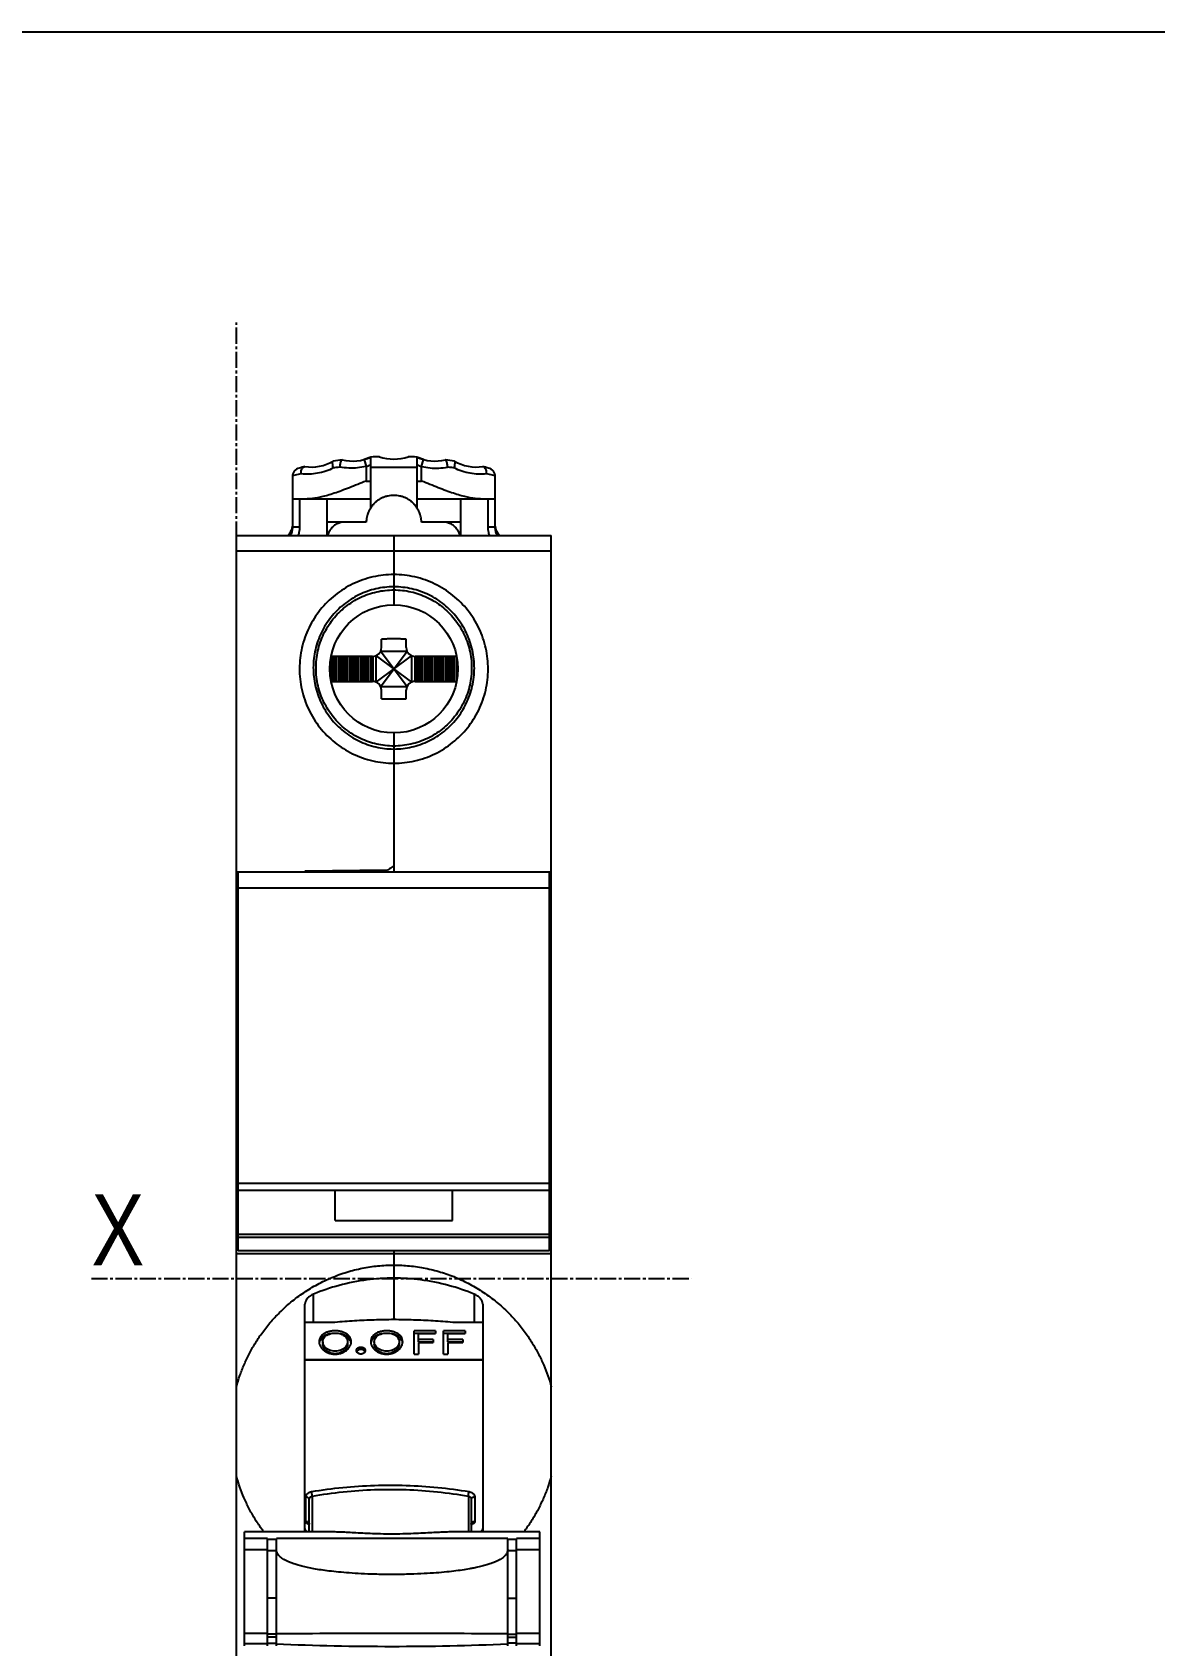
# Model space of a CAD drawing. Extents: x -77 to 255, y -304 to -148.
# Drawn here: x 79.1 to 142.2, y -238.6 to -147.9 of the extents above; entities that cross this region are included whole.
import ezdxf

# ---------------------------------------------------------------- set-up
doc = ezdxf.new("R2010")
doc.units = 0
doc.header["$LTSCALE"] = 1.21
doc.header["$MEASUREMENT"] = 0
doc.linetypes.add('AXES2', pattern=[1.125, 0.75, -0.125, 0.125, -0.125])
doc.layers.get('0').update_dxf_attribs({"linetype": 'CONTINUOUS'})
doc.layers.add('AXE', color=80, linetype='AXES2')
doc.styles.get("Standard").update_dxf_attribs({"font": 'txt', "width": 0.8})

msp = doc.modelspace()

# ---------------------------------------------------------------- linework, layer by layer
for p, q in [((98.095, -171.804), (97.731, -171.934)), ((97.731, -171.934), (97.836, -172.32)), ((98.095, -174.66), (98.095, -171.804)), ((100.695, -171.804), (100.695, -174.66)), ((101.059, -171.934), (100.695, -171.804)), ((100.954, -172.32), (101.059, -171.934)), ((93.695, -172.899), (93.695, -175.719)), ((97.836, -172.32), (97.836, -173.147)), ((97.836, -173.147), (98.095, -173.147)), ((100.695, -172.382), (98.095, -172.382)), ((100.695, -173.147), (100.954, -173.147)), ((100.954, -173.147), (100.954, -172.32)), ((105.095, -175.719), (105.095, -172.899)), ((93.695, -174.147), (98.095, -174.147)), ((94.095, -174.147), (94.095, -175.723)), ((95.645, -176.201), (95.645, -174.147)), ((100.695, -174.147), (105.095, -174.147)), ((103.145, -174.147), (103.145, -176.201)), ((104.695, -175.723), (104.695, -174.147)), ((97.845, -175.447), (95.645, -175.447)), ((103.145, -175.447), (100.945, -175.447)), ((90.545, -261.001), (90.545, -176.201)), ((90.545, -176.201), (108.245, -176.201)), ((99.395, -176.201), (99.395, -180.101)), ((108.245, -261.001), (108.245, -176.201)), ((90.545, -177.068), (108.245, -177.068)), ((98.695, -182.501), (98.695, -182.027)), ((100.095, -182.501), (100.095, -182.027)), ((98.195, -183.001), (95.887, -183.001)), ((95.895, -183.001), (95.895, -184.401)), ((95.995, -184.401), (95.995, -183.001)), ((96.095, -183.001), (96.095, -184.401)), ((96.195, -184.401), (96.195, -183.001)), ((96.295, -183.001), (96.295, -184.401)), ((96.395, -184.401), (96.395, -183.001)), ((96.495, -183.001), (96.495, -184.401)), ((96.595, -184.401), (96.595, -183.001)), ((96.695, -183.001), (96.695, -184.401)), ((96.795, -184.401), (96.795, -183.001)), ((96.895, -183.001), (96.895, -184.401)), ((96.995, -184.401), (96.995, -183.001)), ((97.095, -183.001), (97.095, -184.401)), ((97.195, -184.401), (97.195, -183.001)), ((97.295, -183.001), (97.295, -184.401)), ((97.395, -184.401), (97.395, -183.001)), ((97.495, -183.001), (97.495, -184.401)), ((97.595, -184.401), (97.595, -183.001)), ((97.695, -183.001), (97.695, -184.401)), ((97.795, -184.401), (97.795, -183.001)), ((97.895, -183.001), (97.895, -184.401)), ((97.995, -184.401), (97.995, -183.001)), ((98.095, -183.001), (98.095, -184.401)), ((98.195, -184.401), (98.195, -183.001)), ((98.215, -183.001), (98.215, -184.401)), ((98.395, -184.443), (100.395, -182.959)), ((98.395, -184.443), (98.395, -182.959)), ((98.395, -182.959), (100.395, -184.443)), ((98.653, -184.701), (100.136, -182.701)), ((100.136, -184.701), (98.653, -182.701)), ((98.653, -182.701), (100.136, -182.701)), ((100.395, -182.959), (100.395, -184.443)), ((100.574, -183.001), (100.574, -184.401)), ((100.595, -184.401), (100.595, -183.001)), ((102.904, -183.001), (100.595, -183.001)), ((100.695, -183.001), (100.695, -184.401)), ((100.795, -184.401), (100.795, -183.001)), ((100.895, -183.001), (100.895, -184.401)), ((100.995, -184.401), (100.995, -183.001)), ((101.095, -183.001), (101.095, -184.401)), ((101.195, -184.401), (101.195, -183.001)), ((101.295, -183.001), (101.295, -184.401)), ((101.395, -184.401), (101.395, -183.001)), ((101.495, -183.001), (101.495, -184.401)), ((101.595, -184.401), (101.595, -183.001)), ((101.695, -183.001), (101.695, -184.401)), ((101.795, -184.401), (101.795, -183.001)), ((101.895, -183.001), (101.895, -184.401)), ((101.995, -184.401), (101.995, -183.001)), ((102.095, -183.001), (102.095, -184.401)), ((102.195, -184.401), (102.195, -183.001)), ((102.295, -183.001), (102.295, -184.401)), ((102.395, -184.401), (102.395, -183.001)), ((102.495, -183.001), (102.495, -184.401)), ((102.595, -184.401), (102.595, -183.001)), ((102.695, -183.001), (102.695, -184.401)), ((102.795, -184.401), (102.795, -183.001)), ((102.895, -183.001), (102.895, -184.401)), ((95.886, -184.401), (98.195, -184.401)), ((100.136, -184.701), (98.653, -184.701)), ((98.695, -185.376), (98.695, -184.901)), ((100.095, -185.376), (100.095, -184.901)), ((100.595, -184.401), (102.902, -184.401)), ((99.395, -187.301), (99.395, -195.101)), ((90.545, -195.101), (108.245, -195.101)), ((90.645, -216.401), (90.645, -195.101)), ((99.043, -195.013), (94.395, -195.063)), ((94.395, -195.063), (94.395, -195.101)), ((108.145, -216.401), (108.145, -195.101)), ((108.145, -195.798), (108.245, -195.798)), ((90.645, -196.201), (90.545, -196.201)), ((108.145, -196.02), (90.645, -196.02)), ((108.145, -196.201), (108.245, -196.201)), ((90.645, -212.601), (108.145, -212.601)), ((108.145, -213.001), (90.645, -213.001)), ((96.095, -214.701), (96.095, -213.001)), ((102.695, -214.701), (102.695, -213.001)), ((96.095, -214.701), (102.695, -214.701)), ((90.645, -215.321), (90.545, -215.321)), ((108.145, -215.478), (90.645, -215.478)), ((108.145, -215.656), (90.645, -215.656)), ((108.145, -215.321), (108.245, -215.321)), ((90.545, -216.551), (108.245, -216.551)), ((108.145, -216.401), (90.645, -216.401)), ((99.395, -216.401), (99.395, -220.245)), ((94.395, -232.191), (94.395, -219.39)), ((94.888, -220.397), (94.888, -218.826)), ((103.902, -218.826), (103.902, -220.397)), ((104.395, -219.39), (104.395, -232.191)), ((94.395, -220.397), (96.087, -220.397)), ((101.745, -220.89), (100.545, -220.89)), ((100.545, -222.201), (100.545, -220.89)), ((100.545, -221.029), (101.745, -221.029)), ((100.775, -221.039), (101.745, -221.039)), ((100.775, -221.519), (100.775, -221.039)), ((101.745, -220.89), (101.745, -221.039)), ((103.395, -220.89), (102.195, -220.89)), ((102.195, -222.201), (102.195, -220.89)), ((102.195, -221.029), (103.395, -221.029)), ((102.425, -221.039), (103.395, -221.039)), ((102.425, -221.519), (102.425, -221.039)), ((102.702, -220.397), (104.395, -220.397)), ((103.395, -220.89), (103.395, -221.039)), ((95.395, -221.504), (95.395, -221.641)), ((96.795, -221.504), (96.795, -221.641)), ((98.295, -221.504), (98.295, -221.641)), ((99.695, -221.504), (99.695, -221.641)), ((101.615, -221.382), (100.775, -221.382)), ((100.775, -221.519), (101.615, -221.519)), ((100.775, -221.548), (101.615, -221.548)), ((100.775, -221.548), (100.775, -222.201)), ((101.615, -221.382), (101.615, -221.548)), ((103.265, -221.382), (102.425, -221.382)), ((102.425, -221.519), (103.265, -221.519)), ((102.425, -221.548), (103.265, -221.548)), ((102.425, -221.548), (102.425, -222.201)), ((103.265, -221.382), (103.265, -221.548)), ((104.395, -222.519), (94.395, -222.519)), ((94.395, -222.528), (104.395, -222.528)), ((100.545, -222.201), (100.775, -222.201)), ((102.195, -222.201), (102.425, -222.201)), ((94.445, -231.595), (94.445, -230.238)), ((94.805, -230.176), (94.805, -232.191)), ((103.584, -230.176), (103.584, -232.191)), ((103.945, -230.238), (103.945, -231.595)), ((94.645, -232.191), (94.645, -230.362)), ((103.745, -230.362), (103.745, -232.191)), ((95.842, -232.191), (90.995, -232.191)), ((90.995, -238.586), (90.995, -232.191)), ((92.295, -232.555), (90.995, -232.555)), ((92.295, -238.586), (92.295, -232.555)), ((92.795, -232.623), (92.295, -232.623)), ((105.795, -232.555), (92.795, -232.555)), ((92.795, -238.586), (92.795, -232.555)), ((107.595, -232.191), (102.748, -232.191)), ((105.795, -238.586), (105.795, -232.555)), ((106.295, -232.623), (105.795, -232.623)), ((107.595, -232.555), (106.295, -232.555)), ((106.295, -238.586), (106.295, -232.555)), ((107.595, -238.586), (107.595, -232.191)), ((90.995, -233.175), (92.295, -233.175)), ((92.295, -233.243), (92.795, -233.243)), ((105.795, -233.243), (106.295, -233.243)), ((106.295, -233.175), (107.595, -233.175)), ((92.795, -235.916), (92.295, -235.916)), ((105.795, -235.916), (106.295, -235.916)), ((92.295, -237.907), (90.995, -237.907)), ((92.795, -237.931), (92.295, -237.931)), ((92.795, -238.097), (92.295, -238.097)), ((105.795, -237.931), (106.295, -237.931)), ((105.795, -238.097), (106.295, -238.097)), ((107.595, -237.907), (106.295, -237.907)), ((92.295, -238.482), (90.995, -238.482)), ((92.295, -238.45), (92.795, -238.45)), ((106.295, -238.45), (105.795, -238.45)), ((107.595, -238.482), (106.295, -238.482))]:
    msp.add_line(p, q)
msp.add_lwpolyline([(255.039, -147.929), (38.845, -147.929), (38.845, -304.145), (255.039, -304.145)], close=True)
for points in [[(94.636, -231.728), (94.637, -231.729), (94.643, -231.745), (94.645, -231.759)], [(103.745, -231.759), (103.746, -231.745), (103.752, -231.731)]]:
    msp.add_lwpolyline(points)
msp.add_circle((99.395, -183.701), 3.6)
for centre, radius, start, end in [((94.745, -169.859), 2.5, 262.08966, 299.78683), ((99.395, -193.761), 22, 97.57883, 98.89755), ((97.075, -169.521), 2.5, 256.54783, 294.38672), ((97.075, -169.521), 2.9, 285.20995, 290.59281), ((99.395, -193.761), 22, 92.11156, 93.35572), ((99.395, -169.411), 2.5, 251.08055, 288.91945), ((99.395, -193.761), 22, 86.64428, 87.88844), ((101.715, -169.521), 2.5, 245.61328, 283.45217), ((101.715, -169.521), 2.9, 249.40719, 254.79005), ((99.395, -193.761), 22, 81.10245, 82.42117), ((104.045, -169.859), 2.5, 240.07144, 277.91034), ((94.195, -172.899), 0.5, 103.99637, 180), ((99.395, -193.761), 22, 103.12067, 103.99637), ((99.395, -193.761), 22, 76.00363, 76.87933), ((104.595, -172.899), 0.5, 0, 76.00363), ((98.195, -182.501), 0.5, 270, 0), ((100.595, -182.501), 0.5, 180, 270), ((98.195, -184.901), 0.5, 0, 90), ((100.595, -184.901), 0.5, 90, 180)]:
    msp.add_arc(centre, radius, start, end)
for points, knots in [([(96.002, -172.41), (95.991, -172.374), (95.973, -172.305), (95.956, -172.207), (95.951, -172.127), (95.957, -172.078), (95.964, -172.06)], [0, 0, 0, 0, 0.1123722, 0.2133502, 0.2959832, 0.3559631, 0.3559631, 0.3559631, 0.3559631]), ([(96.378, -172.359), (96.38, -172.317), (96.385, -172.239), (96.402, -172.13), (96.425, -172.042), (96.45, -171.983), (96.476, -171.955), (96.489, -171.953)], [0, 0, 0, 0, 0.1239492, 0.2369438, 0.329369, 0.3945449, 0.4322802, 0.4322802, 0.4322802, 0.4322802]), ([(102.411, -172.359), (102.41, -172.317), (102.404, -172.239), (102.388, -172.13), (102.364, -172.042), (102.34, -171.983), (102.313, -171.955), (102.301, -171.953)], [0, 0, 0, 0, 0.123961, 0.2369573, 0.3293778, 0.394548, 0.4322804, 0.4322804, 0.4322804, 0.4322804]), ([(102.788, -172.41), (102.799, -172.374), (102.817, -172.305), (102.834, -172.207), (102.838, -172.127), (102.833, -172.078), (102.826, -172.06)], [0, 0, 0, 0, 0.1123704, 0.2133468, 0.2959795, 0.3559609, 0.3559609, 0.3559609, 0.3559609]), ([(94.178, -172.741), (94.123, -172.753), (94.015, -172.777), (93.854, -172.814), (93.749, -172.84), (93.697, -172.852)], [0, 0, 0, 0, 0.1694131, 0.3342392, 0.4942493, 0.4942493, 0.4942493, 0.4942493]), ([(94.178, -172.741), (94.177, -172.703), (94.18, -172.628), (94.205, -172.524), (94.246, -172.436), (94.302, -172.371), (94.35, -172.347), (94.374, -172.341)], [0, 0, 0, 0, 0.1145115, 0.2223562, 0.3190672, 0.4027302, 0.4755278, 0.4755278, 0.4755278, 0.4755278]), ([(96.002, -172.41), (95.862, -172.48), (95.567, -172.603), (95.112, -172.717), (94.644, -172.767), (94.335, -172.757), (94.178, -172.741)], [0, 0, 0, 0, 0.469637, 0.953826, 1.403952, 1.877009, 1.877009, 1.877009, 1.877009]), ([(97.836, -173.147), (97.678, -173.211), (97.368, -173.338), (96.91, -173.52), (96.472, -173.686), (96.061, -173.831), (95.684, -173.949), (95.342, -174.039), (95.036, -174.102), (94.766, -174.138), (94.597, -174.147), (94.519, -174.147)], [0, 0, 0, 0, 0.509632, 1.005808, 1.477856, 1.915339, 2.312079, 2.665148, 2.975816, 3.246911, 3.48197, 3.48197, 3.48197, 3.48197]), ([(96.378, -172.359), (96.336, -172.364), (96.252, -172.375), (96.127, -172.392), (96.043, -172.404), (96.002, -172.41)], [0, 0, 0, 0, 0.1272077, 0.253844, 0.3798495, 0.3798495, 0.3798495, 0.3798495]), ([(97.836, -172.32), (97.677, -172.36), (97.355, -172.417), (96.864, -172.43), (96.539, -172.39), (96.378, -172.359)], [0, 0, 0, 0, 0.490704, 0.977439, 1.468397, 1.468397, 1.468397, 1.468397]), ([(100.954, -172.32), (101.112, -172.36), (101.434, -172.416), (101.925, -172.43), (102.25, -172.39), (102.411, -172.359)], [0, 0, 0, 0, 0.489748, 0.976501, 1.468399, 1.468399, 1.468399, 1.468399]), ([(104.271, -174.147), (104.192, -174.147), (104.024, -174.138), (103.754, -174.102), (103.448, -174.039), (103.106, -173.949), (102.729, -173.831), (102.318, -173.687), (101.88, -173.52), (101.422, -173.338), (101.111, -173.211), (100.954, -173.147)], [0, 0, 0, 0, 0.234879, 0.505869, 0.816349, 1.169294, 1.565964, 2.003506, 2.47567, 2.972064, 3.48197, 3.48197, 3.48197, 3.48197]), ([(102.788, -172.41), (102.746, -172.404), (102.663, -172.392), (102.537, -172.375), (102.453, -172.364), (102.411, -172.359)], [0, 0, 0, 0, 0.1260048, 0.2526403, 0.3798471, 0.3798471, 0.3798471, 0.3798471]), ([(104.611, -172.741), (104.454, -172.757), (104.144, -172.767), (103.676, -172.717), (103.221, -172.602), (102.927, -172.48), (102.788, -172.41)], [0, 0, 0, 0, 0.474363, 0.924912, 1.40882, 1.876968, 1.876968, 1.876968, 1.876968]), ([(104.611, -172.741), (104.612, -172.703), (104.609, -172.628), (104.585, -172.524), (104.543, -172.436), (104.487, -172.371), (104.439, -172.347), (104.415, -172.341)], [0, 0, 0, 0, 0.1145086, 0.2223526, 0.3190638, 0.4027279, 0.4755265, 0.4755265, 0.4755265, 0.4755265]), ([(105.093, -172.852), (105.041, -172.84), (104.935, -172.814), (104.775, -172.777), (104.666, -172.753), (104.611, -172.741)], [0, 0, 0, 0, 0.1600131, 0.3248404, 0.4942931, 0.4942931, 0.4942931, 0.4942931]), ([(99.395, -173.95), (99.338, -173.95), (99.225, -173.957), (99.056, -173.984), (98.892, -174.029), (98.734, -174.092), (98.583, -174.172), (98.441, -174.269), (98.311, -174.38), (98.194, -174.505), (98.126, -174.596), (98.095, -174.644)], [0, 0, 0, 0, 0.170033, 0.340066, 0.510306, 0.680487, 0.850873, 1.021334, 1.192039, 1.363008, 1.534175, 1.534175, 1.534175, 1.534175]), ([(100.695, -174.644), (100.663, -174.596), (100.595, -174.505), (100.478, -174.38), (100.348, -174.269), (100.207, -174.172), (100.056, -174.092), (99.897, -174.029), (99.733, -173.984), (99.565, -173.957), (99.451, -173.95), (99.395, -173.95)], [0, 0, 0, 0, 0.171164, 0.342125, 0.512833, 0.683291, 0.853675, 1.023862, 1.194101, 1.364139, 1.534175, 1.534175, 1.534175, 1.534175]), ([(98.095, -174.66), (98.042, -174.736), (97.95, -174.898), (97.877, -175.126), (97.855, -175.269), (97.851, -175.322)], [0, 0, 0, 0, 0.2789542, 0.5542897, 0.712509, 0.712509, 0.712509, 0.712509]), ([(100.945, -175.447), (100.945, -175.352), (100.925, -175.166), (100.839, -174.898), (100.748, -174.736), (100.695, -174.66)], [0, 0, 0, 0, 0.2828441, 0.5581799, 0.837124, 0.837124, 0.837124, 0.837124]), ([(93.68, -175.718), (93.677, -175.735), (93.659, -175.826), (93.603, -175.985), (93.515, -176.124), (93.458, -176.193), (93.448, -176.204)], [0, 0, 0, 0, 0.0537995, 0.2771915, 0.5006484, 0.5443772, 0.5443772, 0.5443772, 0.5443772]), ([(93.68, -175.718), (93.677, -175.735), (93.659, -175.826), (93.603, -175.985), (93.515, -176.125), (93.458, -176.193), (93.449, -176.204)], [0, 0, 0, 0, 0.0538266, 0.2772696, 0.5008076, 0.5440846, 0.5440846, 0.5440846, 0.5440846]), ([(93.695, -175.719), (93.695, -175.794), (93.678, -175.944), (93.622, -176.104), (93.579, -176.187), (93.57, -176.203)], [0, 0, 0, 0, 0.2250326, 0.4491591, 0.5044003, 0.5044003, 0.5044003, 0.5044003]), ([(93.695, -175.719), (93.695, -175.726), (93.734, -175.713), (93.774, -175.726), (93.865, -175.72), (93.971, -175.723), (94.052, -175.723), (94.095, -175.723)], [0, 0, 0, 0, 0.0194819, 0.0736226, 0.1598024, 0.272164, 0.400045, 0.400045, 0.400045, 0.400045]), ([(94.095, -175.723), (94.095, -175.83), (94.076, -175.994), (94.031, -176.151), (94.012, -176.204)], [0, 0, 0, 0, 0.320719, 0.4900893, 0.4900893, 0.4900893, 0.4900893]), ([(96.645, -175.447), (96.57, -175.447), (96.42, -175.464), (96.206, -175.538), (96.016, -175.658), (95.857, -175.817), (95.74, -176.001), (95.692, -176.135), (95.675, -176.201)], [0, 0, 0, 0, 0.225018, 0.448888, 0.672004, 0.894783, 1.117663, 1.320051, 1.320051, 1.320051, 1.320051]), ([(103.114, -176.201), (103.098, -176.135), (103.049, -176.001), (102.933, -175.817), (102.774, -175.658), (102.583, -175.538), (102.37, -175.464), (102.22, -175.447), (102.145, -175.447)], [0, 0, 0, 0, 0.202388, 0.425269, 0.648047, 0.871163, 1.095033, 1.320051, 1.320051, 1.320051, 1.320051]), ([(104.695, -175.723), (104.736, -175.723), (104.814, -175.723), (104.917, -175.72), (105.01, -175.726), (105.052, -175.712), (105.095, -175.726), (105.095, -175.719)], [0, 0, 0, 0, 0.1232157, 0.2311975, 0.3198235, 0.3790204, 0.4000444, 0.4000444, 0.4000444, 0.4000444]), ([(104.778, -176.204), (104.759, -176.151), (104.713, -175.994), (104.695, -175.83), (104.695, -175.723)], [0, 0, 0, 0, 0.1674765, 0.4900856, 0.4900856, 0.4900856, 0.4900856]), ([(105.219, -176.203), (105.21, -176.187), (105.168, -176.105), (105.112, -175.945), (105.095, -175.794), (105.095, -175.719)], [0, 0, 0, 0, 0.0544473, 0.2785716, 0.5043637, 0.5043637, 0.5043637, 0.5043637]), ([(105.341, -176.204), (105.332, -176.193), (105.274, -176.124), (105.186, -175.985), (105.13, -175.826), (105.112, -175.735), (105.109, -175.718)], [0, 0, 0, 0, 0.0437335, 0.2671966, 0.4905882, 0.5443775, 0.5443775, 0.5443775, 0.5443775]), ([(105.341, -176.204), (105.331, -176.193), (105.274, -176.125), (105.186, -175.985), (105.13, -175.826), (105.112, -175.735), (105.109, -175.718)], [0, 0, 0, 0, 0.043277, 0.266815, 0.4902581, 0.5440846, 0.5440846, 0.5440846, 0.5440846]), ([(99.395, -178.401), (99, -178.401), (98.207, -178.49), (97.08, -178.884), (96.07, -179.517), (95.226, -180.357), (94.588, -181.364), (94.189, -182.491), (94.05, -183.68), (94.179, -184.87), (94.57, -186.002), (95.203, -187.017), (96.046, -187.867), (97.062, -188.511), (98.198, -188.911), (98.997, -189.001), (99.395, -189.001)], [0, 0, 0, 0, 1.184604, 2.370848, 3.553478, 4.729252, 5.913677, 7.100459, 8.286703, 9.47244, 10.663276, 11.847903, 13.031782, 14.225127, 15.423133, 16.615462, 16.615462, 16.615462, 16.615462]), ([(99.395, -189.001), (99.791, -189.001), (100.587, -188.911), (101.716, -188.515), (102.726, -187.88), (103.569, -187.038), (104.205, -186.03), (104.602, -184.904), (104.739, -183.718), (104.609, -182.529), (104.218, -181.398), (103.584, -180.383), (102.74, -179.532), (101.723, -178.89), (100.589, -178.491), (99.791, -178.401), (99.395, -178.401)], [0, 0, 0, 0, 1.188878, 2.378065, 3.562339, 4.738488, 5.922488, 7.107924, 8.290628, 9.475875, 10.665169, 11.850783, 13.03643, 14.230581, 15.427211, 16.615463, 16.615463, 16.615463, 16.615463]), ([(99.375, -179.087), (99.045, -179.089), (98.375, -179.166), (97.419, -179.502), (96.557, -180.047), (95.836, -180.769), (95.291, -181.636), (94.95, -182.605), (94.831, -183.627), (94.942, -184.651), (95.276, -185.624), (95.818, -186.499), (96.54, -187.23), (97.407, -187.781), (98.37, -188.121), (99.044, -188.199), (99.376, -188.201)], [0, 0, 0, 0, 0.99053, 2.004036, 3.015264, 4.024559, 5.039522, 6.060559, 7.081405, 8.101786, 9.124338, 10.143658, 11.161518, 12.181193, 13.201667, 14.19801, 14.19801, 14.19801, 14.19801]), ([(99.395, -188.034), (99.072, -188.034), (98.424, -187.962), (97.498, -187.641), (96.665, -187.122), (95.965, -186.429), (95.434, -185.595), (95.1, -184.659), (94.983, -183.669), (95.09, -182.678), (95.416, -181.734), (95.945, -180.89), (96.648, -180.186), (97.488, -179.659), (98.42, -179.335), (99.072, -179.262), (99.395, -179.262)], [0, 0, 0, 0, 0.967682, 1.938419, 2.915218, 3.88754, 4.870221, 5.856528, 6.844713, 7.833382, 8.82429, 9.813417, 10.796657, 11.784663, 12.764486, 13.7328, 13.7328, 13.7328, 13.7328]), ([(99.395, -179.262), (99.717, -179.262), (100.364, -179.334), (101.288, -179.654), (102.121, -180.171), (102.822, -180.862), (103.354, -181.695), (103.689, -182.633), (103.807, -183.623), (103.699, -184.616), (103.373, -185.56), (102.844, -186.405), (102.142, -187.109), (101.302, -187.637), (100.37, -187.962), (99.718, -188.034), (99.395, -188.034)], [0, 0, 0, 0, 0.96589, 1.935346, 2.910986, 3.881884, 4.864632, 5.852356, 6.842773, 7.832348, 8.823881, 9.813409, 10.796356, 11.783274, 12.76253, 13.732798, 13.732798, 13.732798, 13.732798]), ([(99.413, -188.201), (99.745, -188.199), (100.418, -188.121), (101.376, -187.784), (102.238, -187.238), (102.958, -186.516), (103.501, -185.65), (103.84, -184.684), (103.958, -183.664), (103.848, -182.642), (103.514, -181.668), (102.972, -180.792), (102.249, -180.059), (101.379, -179.506), (100.417, -179.166), (99.744, -179.089), (99.414, -179.087)], [0, 0, 0, 0, 0.99598, 2.011073, 3.02229, 4.032002, 5.044605, 6.062542, 7.079115, 8.099061, 9.121372, 10.1426, 11.162761, 12.186247, 13.207873, 14.198023, 14.198023, 14.198023, 14.198023]), ([(100.095, -182.027), (100.002, -182.024), (99.815, -182.02), (99.535, -182.018), (99.255, -182.018), (98.975, -182.02), (98.788, -182.024), (98.695, -182.027)], [0, 0, 0, 0, 0.279625, 0.559946, 0.840196, 1.120518, 1.400143, 1.400143, 1.400143, 1.400143]), ([(98.695, -185.376), (98.788, -185.378), (98.975, -185.382), (99.255, -185.385), (99.535, -185.385), (99.815, -185.382), (100.002, -185.378), (100.095, -185.376)], [0, 0, 0, 0, 0.279625, 0.559946, 0.840196, 1.120518, 1.400143, 1.400143, 1.400143, 1.400143]), ([(99.277, -194.848), (99.238, -194.876), (99.16, -194.931), (99.082, -194.986), (99.043, -195.013)], [0, 0, 0, 0, 0.1433707, 0.2867414, 0.2867414, 0.2867414, 0.2867414]), ([(90.545, -224.034), (90.603, -223.822), (90.734, -223.404), (90.973, -222.792), (91.254, -222.197), (91.585, -221.609), (91.974, -221.021), (92.435, -220.429), (92.981, -219.838), (93.614, -219.265), (94.324, -218.735), (95.094, -218.27), (95.907, -217.884), (96.751, -217.579), (97.619, -217.361), (98.503, -217.228), (99.098, -217.199), (99.395, -217.199)], [0, 0, 0, 0, 0.660683, 1.312684, 1.967465, 2.636031, 3.333824, 4.079966, 4.884638, 5.745201, 6.63761, 7.540039, 8.438379, 9.332892, 10.226845, 11.119133, 12.010478, 12.010478, 12.010478, 12.010478]), ([(99.395, -217.199), (99.69, -217.199), (100.283, -217.228), (101.164, -217.359), (102.028, -217.576), (102.869, -217.878), (103.679, -218.262), (104.452, -218.726), (105.172, -219.261), (105.816, -219.844), (106.37, -220.447), (106.834, -221.047), (107.222, -221.638), (107.549, -222.224), (107.826, -222.814), (108.06, -223.416), (108.188, -223.827), (108.245, -224.034)], [0, 0, 0, 0, 0.887044, 1.776311, 2.667229, 3.557532, 4.450109, 5.352902, 6.259437, 7.134647, 7.95607, 8.711433, 9.409562, 10.074485, 10.722967, 11.364741, 12.010466, 12.010466, 12.010466, 12.010466]), ([(99.395, -217.934), (98.888, -217.934), (97.849, -218.001), (96.335, -218.302), (95.352, -218.635), (94.888, -218.826)], [0, 0, 0, 0, 1.519354, 3.112824, 4.62055, 4.62055, 4.62055, 4.62055]), ([(103.902, -218.826), (103.437, -218.635), (102.455, -218.302), (100.94, -218.001), (99.901, -217.934), (99.395, -217.934)], [0, 0, 0, 0, 1.507775, 3.101204, 4.62055, 4.62055, 4.62055, 4.62055]), ([(94.888, -218.826), (94.815, -218.856), (94.683, -218.93), (94.524, -219.073), (94.422, -219.228), (94.395, -219.34), (94.395, -219.39)], [0, 0, 0, 0, 0.2351529, 0.4496784, 0.6339088, 0.7853189, 0.7853189, 0.7853189, 0.7853189]), ([(104.395, -219.39), (104.395, -219.337), (104.365, -219.224), (104.262, -219.07), (104.105, -218.929), (103.974, -218.856), (103.902, -218.826)], [0, 0, 0, 0, 0.158891, 0.3397154, 0.5507337, 0.785278, 0.785278, 0.785278, 0.785278]), ([(96.087, -220.397), (96.452, -220.365), (97.186, -220.311), (98.289, -220.261), (99.026, -220.247), (99.395, -220.245)], [0, 0, 0, 0, 1.101348, 2.205668, 3.312465, 3.312465, 3.312465, 3.312465]), ([(99.395, -220.245), (99.764, -220.247), (100.501, -220.261), (101.603, -220.311), (102.337, -220.365), (102.702, -220.397)], [0, 0, 0, 0, 1.106801, 2.21112, 3.311553, 3.311553, 3.311553, 3.311553]), ([(96.995, -221.504), (96.995, -221.455), (96.979, -221.357), (96.91, -221.221), (96.8, -221.104), (96.655, -221.01), (96.484, -220.942), (96.295, -220.9), (96.096, -220.886), (95.898, -220.899), (95.709, -220.94), (95.538, -221.008), (95.393, -221.101), (95.281, -221.219), (95.21, -221.356), (95.195, -221.455), (95.195, -221.504)], [0, 0, 0, 0, 0.145137, 0.293847, 0.451874, 0.621595, 0.806159, 1.001157, 1.201402, 1.4012, 1.595181, 1.779478, 1.950275, 2.109889, 2.260049, 2.405932, 2.405932, 2.405932, 2.405932]), ([(95.812, -221.058), (95.776, -221.065), (95.681, -221.089), (95.537, -221.147), (95.391, -221.24), (95.28, -221.358), (95.232, -221.451), (95.217, -221.498)], [0, 0, 0, 0, 0.1086848, 0.2934824, 0.4644834, 0.6239611, 0.7733497, 0.7733497, 0.7733497, 0.7733497]), ([(95.395, -221.504), (95.395, -221.463), (95.409, -221.379), (95.472, -221.265), (95.572, -221.169), (95.7, -221.095), (95.848, -221.044), (96.01, -221.018), (96.175, -221.018), (96.337, -221.043), (96.486, -221.093), (96.616, -221.167), (96.716, -221.264), (96.78, -221.378), (96.795, -221.463), (96.795, -221.504)], [0, 0, 0, 0, 0.122639, 0.249306, 0.385487, 0.531684, 0.689756, 0.853853, 1.020738, 1.184585, 1.342837, 1.490161, 1.627727, 1.755536, 1.878648, 1.878648, 1.878648, 1.878648]), ([(96.973, -221.499), (96.958, -221.452), (96.911, -221.359), (96.801, -221.243), (96.657, -221.149), (96.51, -221.09), (96.414, -221.065), (96.376, -221.057)], [0, 0, 0, 0, 0.1479539, 0.3058881, 0.4759022, 0.6610653, 0.7758208, 0.7758208, 0.7758208, 0.7758208]), ([(99.895, -221.504), (99.895, -221.455), (99.879, -221.357), (99.81, -221.221), (99.7, -221.104), (99.555, -221.01), (99.384, -220.942), (99.195, -220.9), (98.996, -220.886), (98.798, -220.899), (98.609, -220.94), (98.438, -221.008), (98.293, -221.101), (98.181, -221.219), (98.11, -221.356), (98.095, -221.455), (98.095, -221.504)], [0, 0, 0, 0, 0.145137, 0.293847, 0.451874, 0.621595, 0.806159, 1.001157, 1.201402, 1.4012, 1.595181, 1.779478, 1.950275, 2.109889, 2.260049, 2.405932, 2.405932, 2.405932, 2.405932]), ([(98.712, -221.058), (98.676, -221.065), (98.581, -221.089), (98.437, -221.147), (98.291, -221.24), (98.18, -221.358), (98.132, -221.451), (98.117, -221.498)], [0, 0, 0, 0, 0.1086848, 0.2934824, 0.4644834, 0.6239611, 0.7733497, 0.7733497, 0.7733497, 0.7733497]), ([(98.295, -221.504), (98.295, -221.463), (98.309, -221.379), (98.372, -221.265), (98.472, -221.169), (98.6, -221.095), (98.748, -221.044), (98.91, -221.018), (99.075, -221.018), (99.237, -221.043), (99.386, -221.093), (99.516, -221.167), (99.616, -221.264), (99.68, -221.378), (99.695, -221.463), (99.695, -221.504)], [0, 0, 0, 0, 0.122639, 0.249306, 0.385487, 0.531684, 0.689756, 0.853853, 1.020738, 1.184585, 1.342837, 1.490161, 1.627727, 1.755536, 1.878648, 1.878648, 1.878648, 1.878648]), ([(99.873, -221.499), (99.858, -221.452), (99.811, -221.359), (99.701, -221.243), (99.557, -221.149), (99.41, -221.09), (99.314, -221.065), (99.276, -221.057)], [0, 0, 0, 0, 0.1479539, 0.3058881, 0.4759022, 0.6610653, 0.7758208, 0.7758208, 0.7758208, 0.7758208]), ([(95.195, -221.504), (95.195, -221.554), (95.211, -221.657), (95.28, -221.803), (95.389, -221.935), (95.532, -222.048), (95.703, -222.134), (95.893, -222.188), (96.093, -222.207), (96.292, -222.189), (96.482, -222.136), (96.653, -222.051), (96.798, -221.938), (96.908, -221.805), (96.978, -221.658), (96.995, -221.554), (96.995, -221.504)], [0, 0, 0, 0, 0.149172, 0.308262, 0.478904, 0.659454, 0.851009, 1.048888, 1.24948, 1.449601, 1.64637, 1.837525, 2.019116, 2.191453, 2.352132, 2.502091, 2.502091, 2.502091, 2.502091]), ([(96.795, -221.641), (96.795, -221.682), (96.78, -221.768), (96.719, -221.888), (96.622, -221.995), (96.495, -222.083), (96.346, -222.145), (96.181, -222.178), (96.012, -222.178), (95.848, -222.146), (95.697, -222.084), (95.57, -221.997), (95.472, -221.889), (95.409, -221.769), (95.395, -221.682), (95.395, -221.641)], [0, 0, 0, 0, 0.123533, 0.255823, 0.399345, 0.551983, 0.714791, 0.882109, 1.051932, 1.218908, 1.381696, 1.535321, 1.680226, 1.813704, 1.937707, 1.937707, 1.937707, 1.937707]), ([(96.774, -221.628), (96.76, -221.67), (96.717, -221.754), (96.619, -221.86), (96.491, -221.947), (96.343, -222.008), (96.18, -222.04), (96.014, -222.04), (95.851, -222.009), (95.702, -221.949), (95.573, -221.862), (95.474, -221.755), (95.43, -221.671), (95.415, -221.628)], [0, 0, 0, 0, 0.133777, 0.278149, 0.430745, 0.592333, 0.75741, 0.924296, 1.089073, 1.25076, 1.404455, 1.550274, 1.685276, 1.685276, 1.685276, 1.685276]), ([(97.295, -221.999), (97.295, -221.98), (97.302, -221.942), (97.332, -221.89), (97.38, -221.848), (97.44, -221.818), (97.508, -221.803), (97.58, -221.803), (97.648, -221.818), (97.709, -221.847), (97.757, -221.889), (97.788, -221.941), (97.795, -221.98), (97.795, -221.999)], [0, 0, 0, 0, 0.0559857, 0.1144001, 0.1769326, 0.2437333, 0.3140113, 0.3854298, 0.4556856, 0.5227782, 0.5858547, 0.6447377, 0.700884, 0.700884, 0.700884, 0.700884]), ([(97.795, -221.999), (97.795, -222.018), (97.788, -222.057), (97.757, -222.11), (97.71, -222.154), (97.649, -222.185), (97.581, -222.201), (97.51, -222.201), (97.441, -222.185), (97.381, -222.154), (97.333, -222.11), (97.302, -222.057), (97.295, -222.018), (97.295, -221.999)], [0, 0, 0, 0, 0.05652, 0.1162876, 0.1802537, 0.2479511, 0.3184054, 0.3896031, 0.4597528, 0.5274411, 0.5917782, 0.6519649, 0.7086994, 0.7086994, 0.7086994, 0.7086994]), ([(97.335, -222.028), (97.326, -222.039), (97.318, -222.052), (97.311, -222.066), (97.311, -222.066)], [0, 0, 0, 0, 0.04287412, 0.04497778, 0.04497778, 0.04497778, 0.04497778]), ([(97.754, -222.029), (97.75, -222.023), (97.73, -222.002), (97.686, -221.971), (97.618, -221.946), (97.545, -221.938), (97.471, -221.946), (97.403, -221.971), (97.359, -222.002), (97.34, -222.023), (97.335, -222.028)], [0, 0, 0, 0, 0.0199289, 0.0872292, 0.1591009, 0.2337314, 0.3083274, 0.380142, 0.4473381, 0.4669934, 0.4669934, 0.4669934, 0.4669934]), ([(97.778, -222.066), (97.778, -222.066), (97.772, -222.052), (97.763, -222.039), (97.754, -222.029)], [0, 0, 0, 0, 0.00223695, 0.04494152, 0.04494152, 0.04494152, 0.04494152]), ([(98.095, -221.504), (98.095, -221.554), (98.111, -221.657), (98.18, -221.803), (98.289, -221.935), (98.432, -222.048), (98.603, -222.134), (98.793, -222.188), (98.993, -222.207), (99.192, -222.189), (99.382, -222.136), (99.553, -222.051), (99.698, -221.938), (99.808, -221.805), (99.878, -221.658), (99.895, -221.554), (99.895, -221.504)], [0, 0, 0, 0, 0.149172, 0.308262, 0.478904, 0.659454, 0.851009, 1.048888, 1.24948, 1.449601, 1.64637, 1.837525, 2.019116, 2.191453, 2.352132, 2.502091, 2.502091, 2.502091, 2.502091]), ([(99.695, -221.641), (99.695, -221.682), (99.68, -221.768), (99.619, -221.888), (99.522, -221.995), (99.395, -222.083), (99.246, -222.145), (99.081, -222.178), (98.912, -222.178), (98.748, -222.146), (98.597, -222.084), (98.47, -221.997), (98.372, -221.889), (98.309, -221.769), (98.295, -221.682), (98.295, -221.641)], [0, 0, 0, 0, 0.123533, 0.255823, 0.399345, 0.551983, 0.714791, 0.882109, 1.051932, 1.218908, 1.381696, 1.535321, 1.680226, 1.813704, 1.937707, 1.937707, 1.937707, 1.937707]), ([(99.674, -221.628), (99.66, -221.67), (99.617, -221.754), (99.519, -221.86), (99.391, -221.947), (99.243, -222.008), (99.08, -222.04), (98.914, -222.04), (98.751, -222.009), (98.602, -221.949), (98.473, -221.862), (98.374, -221.755), (98.33, -221.671), (98.315, -221.628)], [0, 0, 0, 0, 0.133777, 0.278149, 0.430745, 0.592333, 0.75741, 0.924296, 1.089073, 1.25076, 1.404455, 1.550274, 1.685276, 1.685276, 1.685276, 1.685276]), ([(92.092, -232.195), (92.046, -232.135), (91.864, -231.887), (91.572, -231.446), (91.244, -230.861), (90.966, -230.271), (90.731, -229.669), (90.602, -229.258), (90.545, -229.05)], [0, 0, 0, 0, 0.225207, 0.92189, 1.586583, 2.234614, 2.8769, 3.525111, 3.525111, 3.525111, 3.525111]), ([(108.245, -229.05), (108.187, -229.259), (108.058, -229.671), (107.823, -230.274), (107.543, -230.865), (107.215, -231.45), (106.923, -231.89), (106.742, -232.136), (106.698, -232.195)], [0, 0, 0, 0, 0.65032, 1.29383, 1.942513, 2.608207, 3.304965, 3.525029, 3.525029, 3.525029, 3.525029]), ([(94.445, -230.238), (94.445, -230.21), (94.455, -230.152), (94.5, -230.072), (94.571, -230.003), (94.662, -229.952), (94.731, -229.933), (94.766, -229.927)], [0, 0, 0, 0, 0.0841309, 0.1737086, 0.270345, 0.3761522, 0.4835198, 0.4835198, 0.4835198, 0.4835198]), ([(94.645, -230.362), (94.645, -230.349), (94.637, -230.321), (94.607, -230.287), (94.563, -230.26), (94.507, -230.242), (94.466, -230.238), (94.445, -230.238)], [0, 0, 0, 0, 0.0393015, 0.0822681, 0.1333237, 0.1924084, 0.2566813, 0.2566813, 0.2566813, 0.2566813]), ([(94.645, -230.362), (94.645, -230.341), (94.653, -230.297), (94.688, -230.24), (94.74, -230.197), (94.784, -230.181), (94.805, -230.176)], [0, 0, 0, 0, 0.063051, 0.1288993, 0.1969954, 0.2640194, 0.2640194, 0.2640194, 0.2640194]), ([(94.766, -229.927), (95.35, -229.832), (96.525, -229.675), (98.303, -229.554), (100.087, -229.554), (101.864, -229.675), (103.04, -229.832), (103.623, -229.927)], [0, 0, 0, 0, 1.773696, 3.555656, 5.340361, 7.122329, 8.895979, 8.895979, 8.895979, 8.895979]), ([(94.805, -230.176), (94.804, -230.158), (94.801, -230.118), (94.792, -230.055), (94.781, -229.991), (94.771, -229.948), (94.766, -229.927)], [0, 0, 0, 0, 0.0558382, 0.1203551, 0.1887165, 0.2522765, 0.2522765, 0.2522765, 0.2522765]), ([(94.805, -230.176), (95.384, -230.079), (96.549, -229.919), (98.31, -229.794), (100.079, -229.794), (101.841, -229.919), (103.006, -230.079), (103.584, -230.176)], [0, 0, 0, 0, 1.758963, 3.525321, 5.294091, 7.060524, 8.819506, 8.819506, 8.819506, 8.819506]), ([(103.584, -230.176), (103.585, -230.158), (103.589, -230.118), (103.597, -230.055), (103.609, -229.991), (103.618, -229.948), (103.623, -229.927)], [0, 0, 0, 0, 0.0559521, 0.1203898, 0.1886839, 0.2522737, 0.2522737, 0.2522737, 0.2522737]), ([(103.584, -230.176), (103.606, -230.18), (103.648, -230.196), (103.7, -230.239), (103.736, -230.296), (103.745, -230.34), (103.745, -230.362)], [0, 0, 0, 0, 0.0660393, 0.133145, 0.1996168, 0.2640178, 0.2640178, 0.2640178, 0.2640178]), ([(103.623, -229.927), (103.659, -229.933), (103.727, -229.952), (103.818, -230.002), (103.889, -230.071), (103.934, -230.152), (103.945, -230.21), (103.945, -230.238)], [0, 0, 0, 0, 0.1070242, 0.2106661, 0.3088328, 0.3995068, 0.4835162, 0.4835162, 0.4835162, 0.4835162]), ([(103.945, -230.238), (103.924, -230.238), (103.885, -230.242), (103.83, -230.258), (103.785, -230.284), (103.753, -230.319), (103.745, -230.348), (103.745, -230.362)], [0, 0, 0, 0, 0.0618993, 0.1184219, 0.1701219, 0.2157487, 0.2566425, 0.2566425, 0.2566425, 0.2566425]), ([(94.54, -232.191), (94.539, -232.191), (94.497, -232.165), (94.426, -232.105), (94.395, -232.016), (94.395, -231.975)], [0, 0, 0, 0, 0.0043357, 0.1469142, 0.2691384, 0.2691384, 0.2691384, 0.2691384]), ([(94.445, -231.595), (94.465, -231.595), (94.506, -231.601), (94.561, -231.623), (94.606, -231.658), (94.637, -231.705), (94.645, -231.741), (94.645, -231.759)], [0, 0, 0, 0, 0.0621215, 0.1205024, 0.1771949, 0.2319834, 0.2849767, 0.2849767, 0.2849767, 0.2849767]), ([(94.619, -231.775), (94.603, -231.769), (94.562, -231.752), (94.504, -231.716), (94.456, -231.66), (94.445, -231.616), (94.445, -231.595)], [0, 0, 0, 0, 0.0505098, 0.1343068, 0.2043279, 0.2652082, 0.2652082, 0.2652082, 0.2652082]), ([(103.745, -231.759), (103.745, -231.742), (103.752, -231.707), (103.78, -231.662), (103.825, -231.625), (103.881, -231.601), (103.923, -231.595), (103.945, -231.595)], [0, 0, 0, 0, 0.0509404, 0.1028638, 0.1592477, 0.2204529, 0.2849698, 0.2849698, 0.2849698, 0.2849698]), ([(103.945, -231.595), (103.945, -231.616), (103.933, -231.66), (103.885, -231.716), (103.826, -231.753), (103.784, -231.77), (103.768, -231.776)], [0, 0, 0, 0, 0.0614304, 0.1315001, 0.2149707, 0.2675458, 0.2675458, 0.2675458, 0.2675458]), ([(104.395, -231.975), (104.395, -232.016), (104.364, -232.105), (104.292, -232.164), (104.251, -232.19), (104.249, -232.191)], [0, 0, 0, 0, 0.1217103, 0.2643435, 0.2697351, 0.2697351, 0.2697351, 0.2697351]), ([(102.749, -232.191), (102.659, -232.191), (102.455, -232.194), (102.121, -232.206), (101.729, -232.226), (101.279, -232.251), (100.764, -232.278), (100.192, -232.301), (99.582, -232.315), (98.963, -232.314), (98.358, -232.3), (97.793, -232.276), (97.287, -232.249), (96.845, -232.225), (96.458, -232.205), (96.13, -232.194), (95.929, -232.191), (95.84, -232.191)], [0, 0, 0, 0, 0.272112, 0.612053, 1.002005, 1.449209, 1.962994, 2.549439, 3.16884, 3.790698, 4.408171, 4.983721, 5.488398, 5.927708, 6.312226, 6.648321, 6.914703, 6.914703, 6.914703, 6.914703]), ([(103.9, -234.221), (103.82, -234.237), (103.601, -234.278), (103.224, -234.339), (102.748, -234.402), (102.206, -234.459), (101.589, -234.509), (100.884, -234.55), (100.081, -234.577), (99.217, -234.586), (98.364, -234.574), (97.588, -234.544), (96.908, -234.503), (96.311, -234.452), (95.786, -234.395), (95.323, -234.333), (94.915, -234.266), (94.556, -234.195), (94.242, -234.122), (93.97, -234.047), (93.734, -233.97), (93.533, -233.893), (93.363, -233.816), (93.221, -233.739), (93.106, -233.663), (93.013, -233.59), (92.941, -233.519), (92.885, -233.449), (92.844, -233.381), (92.815, -233.312), (92.798, -233.244), (92.795, -233.198), (92.795, -233.175)], [0, 0, 0, 0, 0.245782, 0.66716, 1.14462, 1.686527, 2.301997, 3.003098, 3.80465, 4.712005, 5.59329, 6.364609, 7.041211, 7.63645, 8.161774, 8.626859, 9.038319, 9.402049, 9.72282, 10.004367, 10.250478, 10.464963, 10.650899, 10.810866, 10.947675, 11.064265, 11.16458, 11.252162, 11.331022, 11.403791, 11.473195, 11.542151, 11.542151, 11.542151, 11.542151]), ([(105.795, -233.175), (105.795, -233.198), (105.791, -233.244), (105.774, -233.312), (105.746, -233.38), (105.705, -233.449), (105.649, -233.518), (105.577, -233.589), (105.484, -233.663), (105.368, -233.739), (105.225, -233.816), (105.053, -233.895), (104.848, -233.973), (104.608, -234.05), (104.33, -234.126), (104.089, -234.182), (103.941, -234.213), (103.9, -234.221)], [0, 0, 0, 0, 0.069038, 0.13837, 0.210868, 0.28922, 0.376542, 0.476557, 0.593385, 0.731037, 0.892649, 1.080816, 1.298585, 1.549251, 1.836436, 2.163914, 2.290058, 2.290058, 2.290058, 2.290058])]:
    msp.add_open_spline(points, degree=3, knots=knots)
for points in [[(95.964, -172.06), (95.968, -172.048), (95.975, -172.035), (95.987, -172.028)], [(102.826, -172.06), (102.821, -172.048), (102.814, -172.035), (102.803, -172.028)], [(93.695, -175.549), (93.695, -175.605), (93.69, -175.662), (93.68, -175.718)], [(93.695, -175.549), (93.695, -175.605), (93.69, -175.662), (93.68, -175.718)], [(97.851, -175.322), (97.847, -175.363), (97.845, -175.405), (97.845, -175.447)], [(105.109, -175.718), (105.1, -175.662), (105.095, -175.605), (105.095, -175.549)], [(105.109, -175.718), (105.1, -175.662), (105.095, -175.605), (105.095, -175.549)], [(99.395, -179.087), (99.388, -179.087), (99.382, -179.087), (99.375, -179.087)], [(99.414, -179.087), (99.408, -179.087), (99.401, -179.087), (99.395, -179.087)], [(99.376, -188.201), (99.382, -188.201), (99.389, -188.201), (99.395, -188.201)], [(99.395, -188.201), (99.401, -188.201), (99.407, -188.201), (99.413, -188.201)], [(99.395, -194.766), (99.356, -194.793), (99.317, -194.821), (99.277, -194.848)], [(95.214, -221.507), (95.208, -221.528), (95.203, -221.55), (95.2, -221.572)], [(95.217, -221.498), (95.216, -221.501), (95.215, -221.504), (95.214, -221.507)], [(95.415, -221.628), (95.402, -221.588), (95.395, -221.546), (95.395, -221.504)], [(96.795, -221.504), (96.795, -221.546), (96.787, -221.588), (96.774, -221.628)], [(96.975, -221.507), (96.974, -221.504), (96.974, -221.502), (96.973, -221.499)], [(96.99, -221.572), (96.986, -221.55), (96.981, -221.528), (96.975, -221.507)], [(98.114, -221.507), (98.108, -221.528), (98.103, -221.55), (98.1, -221.572)], [(98.117, -221.498), (98.116, -221.501), (98.115, -221.504), (98.114, -221.507)], [(98.315, -221.628), (98.302, -221.588), (98.295, -221.546), (98.295, -221.504)], [(99.695, -221.504), (99.695, -221.546), (99.687, -221.588), (99.674, -221.628)], [(99.875, -221.507), (99.874, -221.504), (99.874, -221.502), (99.873, -221.499)], [(99.89, -221.572), (99.886, -221.55), (99.881, -221.528), (99.875, -221.507)], [(94.637, -231.781), (94.631, -231.779), (94.625, -231.777), (94.619, -231.775)], [(94.644, -231.783), (94.642, -231.782), (94.639, -231.782), (94.637, -231.781)], [(103.752, -231.781), (103.75, -231.782), (103.748, -231.782), (103.745, -231.783)], [(103.768, -231.776), (103.763, -231.778), (103.758, -231.779), (103.752, -231.781)], [(92.795, -237.907), (94.961, -237.887), (99.295, -237.868), (103.628, -237.887), (105.795, -237.907)], [(92.795, -238.482), (94.96, -238.575), (99.295, -238.668), (103.63, -238.575), (105.795, -238.482)]]:
    msp.add_open_spline(points, degree=3)
at = {"layer": 'AXE'}
for p, q in [((90.545, -274.329), (90.545, -164.236)), ((82.393, -217.951), (116.133, -217.951))]:
    msp.add_line(p, q, dxfattribs=at)

# ---------------------------------------------------------------- texts
at = {"layer": 'AXE', "insert": (82.393, -213.219), "char_height": 4, "width": 22.01139, "attachment_point": 1}
msp.add_mtext('{\\fArial|b0|i0|c0|p34;X}', dxfattribs=at)

doc.saveas('drawing.dxf')
